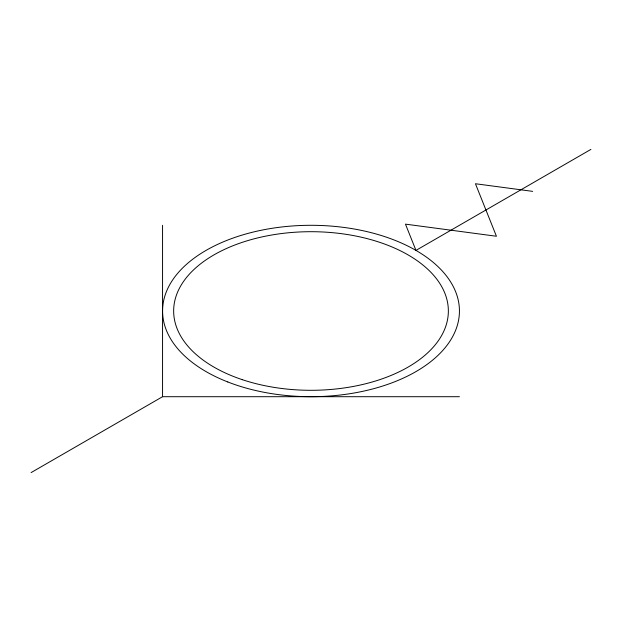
<?xml version="1.0" encoding="UTF-8"?>
<svg xmlns="http://www.w3.org/2000/svg" width="622" height="622" viewBox="0 0 622 622"><rect width="100%" height="100%" fill="white"/><g stroke="black" fill="none" stroke-linecap="round" stroke-linejoin="round"><path stroke-width="0.93" d="M31.1 472.596L162.56 396.704L459.44 396.704M590.9 149.404L415.962 250.402L405.466 224.138L496.434 236.259L475.441 183.739L532.673 191.366M162.56 225.296L162.56 396.704M227.8 381.97A148.44 85.704 0 0 0 459.059 317.111A148.44 85.704 0 0 0 246.141 233.911A148.44 85.704 0 0 0 227.8 381.97M242.323 379.677A137.353 79.305 0 0 0 448.353 311A137.353 79.305 0 0 0 242.323 242.323A137.353 79.305 0 0 0 242.323 379.677"/></g></svg>
